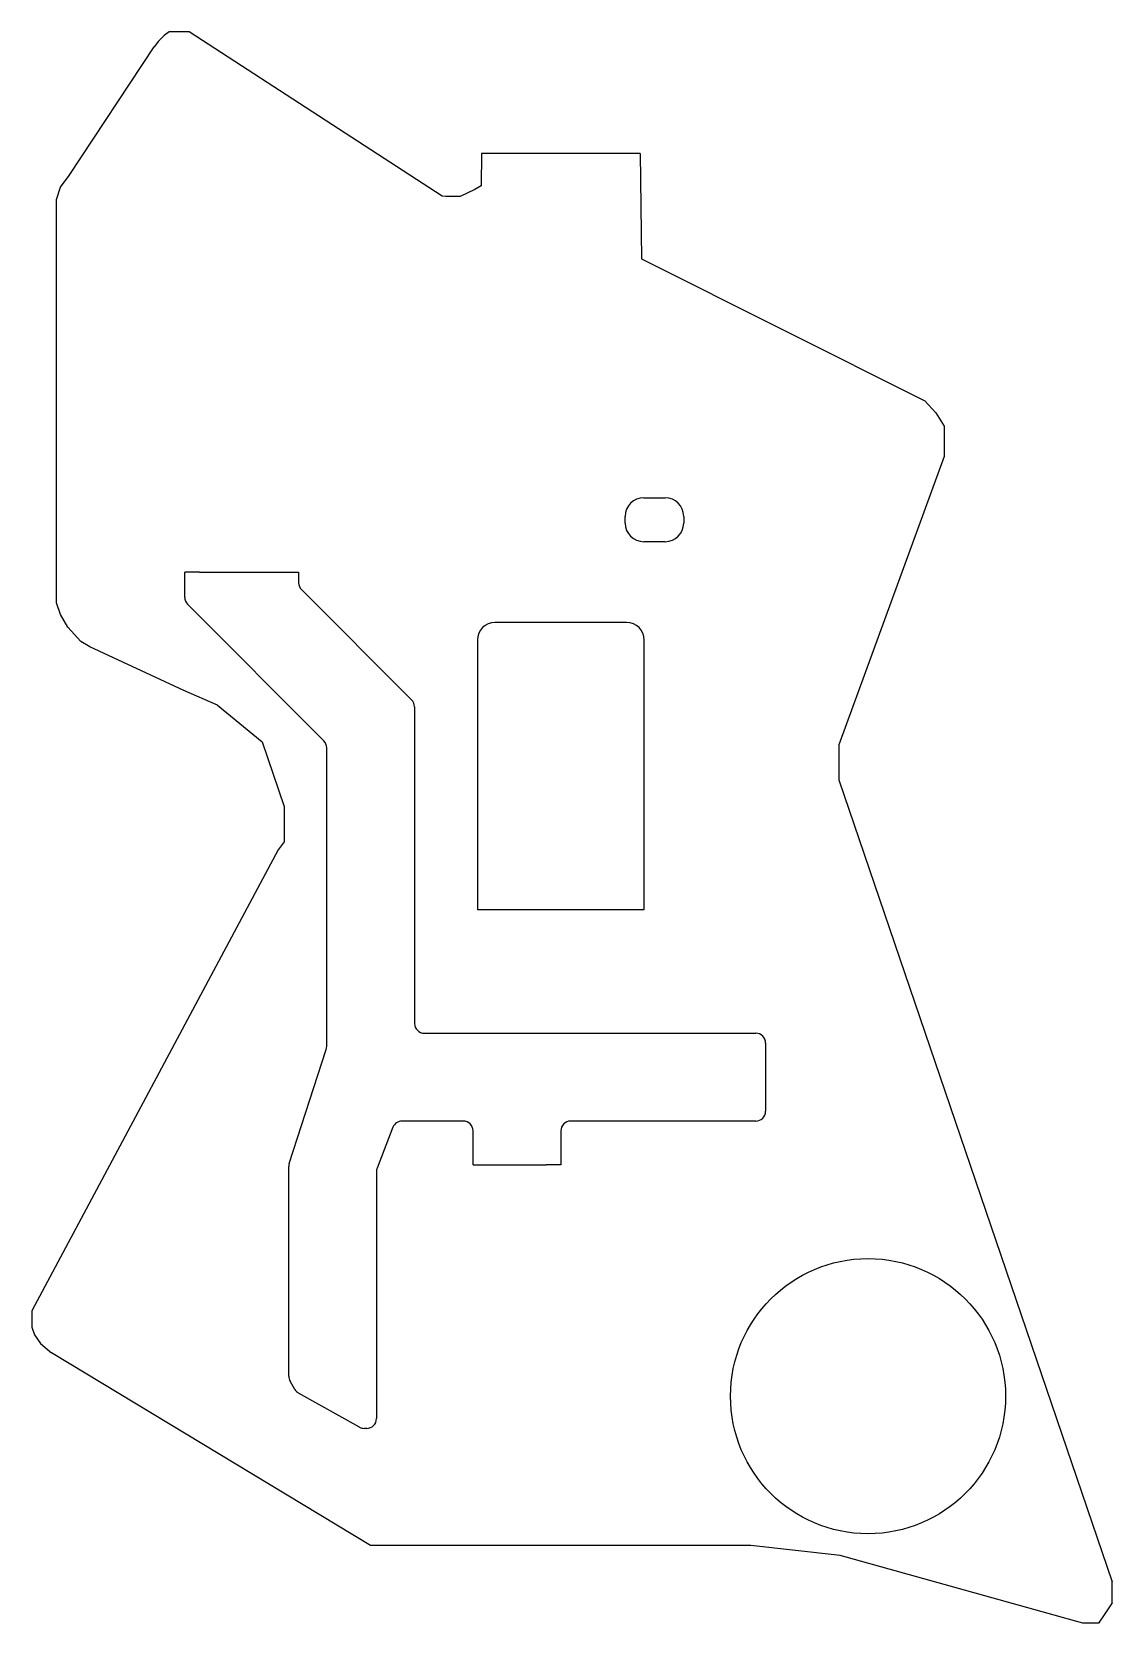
# Model space of a CAD drawing. Header units: millimetres. Extents: x 44 to 413, y 43 to 587.
import ezdxf

# ---------------------------------------------------------------- set-up
doc = ezdxf.new("R2010")
doc.units = ezdxf.units.MM
doc.layers.add('Fillet068', color=7, linetype='CONTINUOUS')

msp = doc.modelspace()

# ---------------------------------------------------------------- linework, layer by layer
at = {"layer": 'Fillet068'}
for p, q in [((57, 538), (85.9748, 581.98)), ((57, 538, 7), (85.9748, 581.98, 7)), ((57, 538), (85.9748, 581.98)), ((57, 538, 7), (85.9748, 581.98, 7)), ((87.4848, 583.86), (85.9748, 581.98)), ((87.4848, 583.86, 7), (85.9748, 581.98, 7)), ((87.4848, 583.86), (85.9748, 581.98)), ((87.4848, 583.86, 7), (85.9748, 581.98, 7)), ((85.9748, 581.98, 7), (85.9748, 581.98)), ((85.9748, 581.98, 7), (85.9748, 581.98)), ((89.4748, 585.83), (87.4848, 583.86)), ((89.4748, 585.83, 7), (87.4848, 583.86, 7)), ((89.4748, 585.83), (87.4848, 583.86)), ((89.4748, 585.83, 7), (87.4848, 583.86, 7)), ((87.4848, 583.86, 7), (87.4848, 583.86)), ((87.4848, 583.86, 7), (87.4848, 583.86)), ((91.1348, 587.073), (89.4748, 585.83)), ((91.1348, 587.073, 7), (89.4748, 585.83, 7)), ((91.1348, 587.073), (89.4748, 585.83)), ((91.1348, 587.073, 7), (89.4748, 585.83, 7)), ((89.4748, 585.83, 7), (89.4748, 585.83)), ((89.4748, 585.83, 7), (89.4748, 585.83)), ((97.9865, 587.073), (91.1348, 587.073)), ((97.9865, 587.073, 7), (91.1348, 587.073, 7)), ((91.1348, 587.073, 7), (91.1348, 587.073)), ((97.9865, 587.073), (91.1348, 587.073)), ((91.1348, 587.073, 7), (91.1348, 587.073)), ((97.9865, 587.073, 7), (91.1348, 587.073, 7)), ((184.499, 530.912), (97.9865, 587.073)), ((184.499, 530.912, 7), (97.9865, 587.073, 7)), ((97.9865, 587.073, 7), (97.9865, 587.073)), ((184.499, 530.912), (97.9865, 587.073)), ((97.9865, 587.073, 7), (97.9865, 587.073)), ((184.499, 530.912, 7), (97.9865, 587.073, 7)), ((197.848, 545.5), (197.726, 534.521)), ((197.848, 545.5, 7), (197.726, 534.521, 7)), ((197.848, 545.5), (197.726, 534.521)), ((197.848, 545.5, 7), (197.726, 534.521, 7)), ((252.15, 545.5), (197.848, 545.5)), ((252.15, 545.5, 7), (197.848, 545.5, 7)), ((197.848, 545.5, 7), (197.848, 545.5)), ((252.15, 545.5), (197.848, 545.5)), ((197.848, 545.5, 7), (197.848, 545.5)), ((252.15, 545.5, 7), (197.848, 545.5, 7)), ((252.15, 545.5), (252.536, 509.5)), ((252.15, 545.5, 7), (252.536, 509.5, 7)), ((252.15, 545.5), (252.536, 509.5)), ((252.15, 545.5, 7), (252.15, 545.5)), ((252.15, 545.5, 7), (252.15, 545.5)), ((252.15, 545.5, 7), (252.536, 509.5, 7)), ((52.6, 529.8), (54, 534)), ((52.6, 529.8, 7), (54, 534, 7)), ((52.6, 529.8), (54, 534)), ((52.6, 529.8, 7), (54, 534, 7)), ((54, 534), (57, 538)), ((54, 534, 7), (57, 538, 7)), ((54, 534), (57, 538)), ((54, 534, 7), (57, 538, 7)), ((54, 534, 7), (54, 534)), ((54, 534, 7), (54, 534)), ((57, 538, 7), (57, 538)), ((57, 538, 7), (57, 538)), ((195.596, 533.25), (190.601, 530.784)), ((195.596, 533.25, 7), (190.601, 530.784, 7)), ((195.596, 533.25), (190.601, 530.784)), ((195.596, 533.25, 7), (190.601, 530.784, 7)), ((197.726, 534.521), (195.596, 533.25)), ((197.726, 534.521, 7), (195.596, 533.25, 7)), ((197.726, 534.521), (195.596, 533.25)), ((197.726, 534.521, 7), (195.596, 533.25, 7)), ((195.596, 533.25, 7), (195.596, 533.25)), ((195.596, 533.25, 7), (195.596, 533.25)), ((197.726, 534.521, 7), (197.726, 534.521)), ((197.726, 534.521, 7), (197.726, 534.521)), ((52.6, 392), (52.6, 529.8)), ((52.6, 529.8, 7), (52.6, 529.8)), ((52.6, 392, 7), (52.6, 529.8, 7)), ((52.6, 529.8, 7), (52.6, 529.8)), ((52.6, 392), (52.6, 529.8)), ((52.6, 392, 7), (52.6, 529.8, 7)), ((185.731, 530.784), (184.499, 530.912)), ((185.731, 530.784, 7), (184.499, 530.912, 7)), ((184.499, 530.912, 7), (184.499, 530.912)), ((185.731, 530.784), (184.499, 530.912)), ((184.499, 530.912, 7), (184.499, 530.912)), ((185.731, 530.784, 7), (184.499, 530.912, 7)), ((190.601, 530.784), (185.731, 530.784)), ((190.601, 530.784, 7), (185.731, 530.784, 7)), ((185.731, 530.784, 7), (185.731, 530.784)), ((190.601, 530.784), (185.731, 530.784)), ((185.731, 530.784, 7), (185.731, 530.784)), ((190.601, 530.784, 7), (185.731, 530.784, 7)), ((190.601, 530.784, 7), (190.601, 530.784)), ((190.601, 530.784, 7), (190.601, 530.784)), ((252.536, 509.5), (349.402, 461.057)), ((252.536, 509.5, 7), (252.536, 509.5)), ((252.536, 509.5, 7), (349.402, 461.057, 7)), ((252.536, 509.5), (349.402, 461.057)), ((252.536, 509.5, 7), (252.536, 509.5)), ((252.536, 509.5, 7), (349.402, 461.057, 7)), ((349.402, 461.057), (353.186, 456.92)), ((349.402, 461.057, 7), (349.402, 461.057)), ((349.402, 461.057, 7), (353.186, 456.92, 7)), ((349.402, 461.057), (353.186, 456.92)), ((349.402, 461.057, 7), (349.402, 461.057)), ((349.402, 461.057, 7), (353.186, 456.92, 7)), ((353.186, 456.92), (355.987, 452.42)), ((353.186, 456.92, 7), (353.186, 456.92)), ((353.186, 456.92, 7), (355.987, 452.42, 7)), ((353.186, 456.92), (355.987, 452.42)), ((353.186, 456.92, 7), (353.186, 456.92)), ((353.186, 456.92, 7), (355.987, 452.42, 7)), ((355.987, 452.42), (355.987, 442.02)), ((355.987, 452.42, 7), (355.987, 452.42)), ((355.987, 452.42, 7), (355.987, 442.02, 7)), ((355.987, 452.42), (355.987, 442.02)), ((355.987, 452.42, 7), (355.987, 452.42)), ((355.987, 452.42, 7), (355.987, 442.02, 7)), ((355.987, 442.02), (320, 343.5)), ((355.987, 442.02, 7), (320, 343.5, 7)), ((355.987, 442.02), (320, 343.5)), ((355.987, 442.02, 7), (320, 343.5, 7)), ((355.987, 442.02, 7), (355.987, 442.02)), ((355.987, 442.02, 7), (355.987, 442.02)), ((253.35, 427.9), (260.65, 427.9)), ((253.35, 427.9, 7), (253.35, 427.9)), ((253.35, 427.9, 7), (260.65, 427.9, 7)), ((253.35, 427.9, 7), (253.35, 427.9)), ((253.35, 427.9), (260.65, 427.9)), ((253.35, 427.9, 7), (260.65, 427.9, 7)), ((260.65, 427.9, 7), (260.65, 427.9)), ((260.65, 427.9, 7), (260.65, 427.9)), ((247, 419.25), (247, 421.55)), ((247, 419.25, 7), (247, 421.55, 7)), ((247, 421.55, 7), (247, 421.55)), ((247, 419.25), (247, 421.55)), ((247, 421.55, 7), (247, 421.55)), ((247, 419.25, 7), (247, 421.55, 7)), ((247, 419.25, 7), (247, 419.25)), ((247, 419.25, 7), (247, 419.25)), ((267, 421.55), (267, 419.25)), ((267, 421.55, 7), (267, 421.55)), ((267, 421.55, 7), (267, 419.25, 7)), ((267, 421.55, 7), (267, 421.55)), ((267, 421.55), (267, 419.25)), ((267, 421.55, 7), (267, 419.25, 7)), ((267, 419.25, 7), (267, 419.25)), ((267, 419.25, 7), (267, 419.25)), ((260.65, 412.9), (253.35, 412.9)), ((253.35, 412.9, 7), (253.35, 412.9)), ((260.65, 412.9, 7), (253.35, 412.9, 7)), ((253.35, 412.9, 7), (253.35, 412.9)), ((260.65, 412.9), (253.35, 412.9)), ((260.65, 412.9, 7), (253.35, 412.9, 7)), ((260.65, 412.9, 7), (260.65, 412.9)), ((260.65, 412.9, 7), (260.65, 412.9)), ((101.467, 402.5), (96.4674, 402.5)), ((96.4674, 397.5), (96.4674, 402.5)), ((96.4674, 402.5), (96.4674, 402.5, 7)), ((101.467, 402.5), (96.4674, 402.5)), ((101.467, 402.5, 7), (96.4674, 402.5, 7)), ((96.4674, 402.5), (96.4674, 402.5, 7)), ((96.4674, 397.5), (96.4674, 402.5)), ((96.4674, 397.5, 7), (96.4674, 402.5, 7)), ((101.467, 402.5, 7), (96.4674, 402.5, 7)), ((96.4674, 397.5, 7), (96.4674, 402.5, 7)), ((101.467, 402.5), (130.4, 402.5)), ((101.467, 402.5), (101.467, 402.5, 7)), ((101.467, 402.5), (130.4, 402.5)), ((101.467, 402.5, 7), (130.4, 402.5, 7)), ((101.467, 402.5), (101.467, 402.5, 7)), ((101.467, 402.5, 7), (130.4, 402.5, 7)), ((130.4, 402.5), (135.4, 402.5)), ((130.4, 402.5), (130.4, 402.5, 7)), ((130.4, 402.5), (135.4, 402.5)), ((130.4, 402.5, 7), (135.4, 402.5, 7)), ((130.4, 402.5), (130.4, 402.5, 7)), ((130.4, 402.5, 7), (135.4, 402.5, 7)), ((135.4, 402.5), (135.4, 398.888)), ((135.4, 402.5), (135.4, 398.888)), ((135.4, 402.5), (135.4, 402.5, 7)), ((135.4, 402.5, 7), (135.4, 398.888, 7)), ((135.4, 402.5), (135.4, 402.5, 7)), ((135.4, 402.5, 7), (135.4, 398.888, 7)), ((96.4674, 393.885), (96.4674, 397.5)), ((96.4674, 397.5), (96.4674, 397.5, 7)), ((96.4674, 393.885), (96.4674, 397.5)), ((96.4674, 397.5), (96.4674, 397.5, 7)), ((96.4674, 393.885, 7), (96.4674, 397.5, 7)), ((96.4674, 393.885, 7), (96.4674, 397.5, 7)), ((135.4, 398.888), (135.4, 398.888, 7)), ((135.4, 398.888), (135.4, 398.888, 7)), ((54, 388), (52.6, 392)), ((52.6, 392, 7), (52.6, 392)), ((54, 388, 7), (52.6, 392, 7)), ((52.6, 392, 7), (52.6, 392)), ((54, 388), (52.6, 392)), ((54, 388, 7), (52.6, 392, 7)), ((96.4674, 393.885), (96.4674, 393.885, 7)), ((96.4674, 393.885), (96.4674, 393.885, 7)), ((144.012, 344.82), (97.4452, 391.519)), ((97.4452, 391.519), (97.4452, 391.519, 7)), ((144.012, 344.82), (97.4452, 391.519)), ((97.4452, 391.519), (97.4452, 391.519, 7)), ((144.012, 344.82, 7), (97.4452, 391.519, 7)), ((144.012, 344.82, 7), (97.4452, 391.519, 7)), ((136.381, 396.519), (174.019, 358.885)), ((136.381, 396.519), (174.019, 358.885)), ((136.381, 396.519), (136.381, 396.519, 7)), ((136.381, 396.519, 7), (174.019, 358.885, 7)), ((136.381, 396.519), (136.381, 396.519, 7)), ((136.381, 396.519, 7), (174.019, 358.885, 7)), ((56.5, 383.7), (54, 388)), ((54, 388, 7), (54, 388)), ((56.5, 383.7, 7), (54, 388, 7)), ((54, 388, 7), (54, 388)), ((56.5, 383.7), (54, 388)), ((56.5, 383.7, 7), (54, 388, 7)), ((61, 378.8), (56.5, 383.7)), ((56.5, 383.7, 7), (56.5, 383.7)), ((61, 378.8, 7), (56.5, 383.7, 7)), ((56.5, 383.7, 7), (56.5, 383.7)), ((61, 378.8), (56.5, 383.7)), ((61, 378.8, 7), (56.5, 383.7, 7)), ((247.5, 385.3), (202.5, 385.3)), ((247.5, 385.3), (202.5, 385.3)), ((202.5, 385.3), (202.5, 385.3, 7)), ((247.5, 385.3, 7), (202.5, 385.3, 7)), ((202.5, 385.3), (202.5, 385.3, 7)), ((247.5, 385.3, 7), (202.5, 385.3, 7)), ((247.5, 385.3), (247.5, 385.3, 7)), ((247.5, 385.3), (247.5, 385.3, 7)), ((64, 377), (61, 378.8)), ((61, 378.8, 7), (61, 378.8)), ((64, 377, 7), (61, 378.8, 7)), ((61, 378.8, 7), (61, 378.8)), ((64, 377), (61, 378.8)), ((64, 377, 7), (61, 378.8, 7)), ((96.1282, 362.119), (64, 377)), ((64, 377, 7), (64, 377)), ((96.1282, 362.119, 7), (64, 377, 7)), ((64, 377, 7), (64, 377)), ((96.1282, 362.119), (64, 377)), ((96.1282, 362.119, 7), (64, 377, 7)), ((196.5, 379.3), (196.5, 287.3)), ((196.5, 379.3), (196.5, 379.3, 7)), ((196.5, 379.3), (196.5, 287.3)), ((196.5, 379.3), (196.5, 379.3, 7)), ((196.5, 379.3, 7), (196.5, 287.3, 7)), ((196.5, 379.3, 7), (196.5, 287.3, 7)), ((253.5, 287.3), (253.5, 379.3)), ((253.5, 379.3), (253.5, 379.3, 7)), ((253.5, 287.3), (253.5, 379.3)), ((253.5, 379.3), (253.5, 379.3, 7)), ((253.5, 287.3, 7), (253.5, 379.3, 7)), ((253.5, 287.3, 7), (253.5, 379.3, 7)), ((107.659, 357.048), (96.1282, 362.119)), ((96.1282, 362.119, 7), (96.1282, 362.119)), ((107.659, 357.048, 7), (96.1282, 362.119, 7)), ((96.1282, 362.119, 7), (96.1282, 362.119)), ((107.659, 357.048), (96.1282, 362.119)), ((107.659, 357.048, 7), (96.1282, 362.119, 7)), ((174.019, 358.885), (174.019, 358.885, 7)), ((174.019, 358.885), (174.019, 358.885, 7)), ((107.659, 357.048), (122.894, 344.497)), ((107.659, 357.048, 7), (107.659, 357.048)), ((107.659, 357.048, 7), (122.894, 344.497, 7)), ((107.659, 357.048), (122.894, 344.497)), ((107.659, 357.048, 7), (107.659, 357.048)), ((107.659, 357.048, 7), (122.894, 344.497, 7)), ((175, 356.516), (175, 248.35)), ((175, 356.516), (175, 248.35)), ((175, 356.516), (175, 356.516, 7)), ((175, 356.516, 7), (175, 248.35, 7)), ((175, 356.516), (175, 356.516, 7)), ((175, 356.516, 7), (175, 248.35, 7)), ((122.894, 344.497), (130.394, 322.397)), ((122.894, 344.497, 7), (122.894, 344.497)), ((122.894, 344.497, 7), (130.394, 322.397, 7)), ((122.894, 344.497), (130.394, 322.397)), ((122.894, 344.497, 7), (122.894, 344.497)), ((122.894, 344.497, 7), (130.394, 322.397, 7)), ((144.012, 344.82), (144.012, 344.82, 7)), ((144.012, 344.82), (144.012, 344.82, 7)), ((320, 343.5), (320, 331.5)), ((320, 343.5, 7), (320, 343.5)), ((320, 343.5, 7), (320, 331.5, 7)), ((320, 343.5), (320, 331.5)), ((320, 343.5, 7), (320, 343.5)), ((320, 343.5, 7), (320, 331.5, 7)), ((144.989, 240.499), (144.989, 342.455)), ((144.989, 342.455), (144.989, 342.455, 7)), ((144.989, 240.499), (144.989, 342.455)), ((144.989, 342.455), (144.989, 342.455, 7)), ((144.989, 240.499, 7), (144.989, 342.455, 7)), ((144.989, 240.499, 7), (144.989, 342.455, 7)), ((320, 331.5), (413.447, 57.5962)), ((320, 331.5, 7), (320, 331.5)), ((320, 331.5, 7), (413.447, 57.5962, 7)), ((320, 331.5), (413.447, 57.5962)), ((320, 331.5, 7), (320, 331.5)), ((320, 331.5, 7), (413.447, 57.5962, 7)), ((130.394, 322.397), (130.394, 310.397)), ((130.394, 322.397, 7), (130.394, 322.397)), ((130.394, 322.397, 7), (130.394, 310.397, 7)), ((130.394, 322.397), (130.394, 310.397)), ((130.394, 322.397, 7), (130.394, 322.397)), ((130.394, 322.397, 7), (130.394, 310.397, 7)), ((130.394, 310.397), (128.394, 307.697)), ((130.394, 310.397, 7), (128.394, 307.697, 7)), ((130.394, 310.397), (128.394, 307.697)), ((130.394, 310.397, 7), (128.394, 307.697, 7)), ((130.394, 310.397, 7), (130.394, 310.397)), ((130.394, 310.397, 7), (130.394, 310.397)), ((128.394, 307.697), (44.2002, 150.2)), ((128.394, 307.697, 7), (44.2002, 150.2, 7)), ((128.394, 307.697), (44.2002, 150.2)), ((128.394, 307.697, 7), (44.2002, 150.2, 7)), ((128.394, 307.697, 7), (128.394, 307.697)), ((128.394, 307.697, 7), (128.394, 307.697)), ((196.5, 287.3), (253.5, 287.3)), ((196.5, 287.3), (196.5, 287.3, 7)), ((196.5, 287.3), (196.5, 287.3, 7)), ((196.5, 287.3), (253.5, 287.3)), ((196.5, 287.3, 7), (253.5, 287.3, 7)), ((196.5, 287.3, 7), (253.5, 287.3, 7)), ((253.5, 287.3), (253.5, 287.3, 7)), ((253.5, 287.3), (253.5, 287.3, 7)), ((175, 248.35), (175, 248.35, 7)), ((175, 248.35), (175, 248.35, 7)), ((178.35, 245), (290, 245)), ((178.35, 245), (290, 245)), ((178.35, 245), (178.35, 245, 7)), ((178.35, 245, 7), (290, 245, 7)), ((178.35, 245), (178.35, 245, 7)), ((178.35, 245, 7), (290, 245, 7)), ((290, 245), (291.65, 245)), ((290, 245), (291.65, 245)), ((290, 245), (290, 245, 7)), ((290, 245, 7), (291.65, 245, 7)), ((290, 245), (290, 245, 7)), ((290, 245, 7), (291.65, 245, 7)), ((291.65, 245), (291.65, 245, 7)), ((291.65, 245), (291.65, 245, 7)), ((132.164, 200.532), (144.825, 239.463)), ((132.164, 200.532), (144.825, 239.463)), ((132.164, 200.532, 7), (144.825, 239.463, 7)), ((132.164, 200.532, 7), (144.825, 239.463, 7)), ((144.825, 239.463), (144.825, 239.463, 7)), ((144.825, 239.463), (144.825, 239.463, 7)), ((144.989, 240.499), (144.989, 240.499, 7)), ((144.989, 240.499), (144.989, 240.499, 7)), ((295, 241.65), (295, 218.35)), ((295, 241.65), (295, 218.35)), ((295, 241.65), (295, 241.65, 7)), ((295, 241.65, 7), (295, 218.35, 7)), ((295, 241.65), (295, 241.65, 7)), ((295, 241.65, 7), (295, 218.35, 7)), ((295, 218.35), (295, 218.35, 7)), ((295, 218.35), (295, 218.35, 7)), ((167.63, 212.862), (162.227, 198.945)), ((167.63, 212.862), (162.227, 198.945)), ((167.63, 212.862, 7), (162.227, 198.945, 7)), ((167.63, 212.862, 7), (162.227, 198.945, 7)), ((167.63, 212.862), (167.63, 212.862, 7)), ((167.63, 212.862), (167.63, 212.862, 7)), ((191.65, 215), (170.753, 215)), ((191.65, 215), (170.753, 215)), ((170.753, 215), (170.753, 215, 7)), ((191.65, 215, 7), (170.753, 215, 7)), ((170.753, 215), (170.753, 215, 7)), ((191.65, 215, 7), (170.753, 215, 7)), ((191.65, 215), (191.65, 215, 7)), ((191.65, 215), (191.65, 215, 7)), ((290, 215), (228.35, 215)), ((228.35, 215), (228.35, 215, 7)), ((290, 215), (228.35, 215)), ((228.35, 215), (228.35, 215, 7)), ((290, 215, 7), (228.35, 215, 7)), ((290, 215, 7), (228.35, 215, 7)), ((291.65, 215), (290, 215)), ((290, 215), (290, 215, 7)), ((291.65, 215), (290, 215)), ((290, 215), (290, 215, 7)), ((291.65, 215, 7), (290, 215, 7)), ((291.65, 215, 7), (290, 215, 7)), ((291.65, 215), (291.65, 215, 7)), ((291.65, 215), (291.65, 215, 7)), ((195, 200), (195, 211.65)), ((195, 200), (195, 211.65)), ((195, 211.65), (195, 211.65, 7)), ((195, 200, 7), (195, 211.65, 7)), ((195, 211.65), (195, 211.65, 7)), ((195, 200, 7), (195, 211.65, 7)), ((225, 211.65), (225, 200)), ((225, 211.65), (225, 200)), ((225, 211.65), (225, 211.65, 7)), ((225, 211.65, 7), (225, 200, 7)), ((225, 211.65), (225, 211.65, 7)), ((225, 211.65, 7), (225, 200, 7)), ((132, 127.812), (132, 199.496)), ((132, 127.812), (132, 199.496)), ((132, 199.496), (132, 199.496, 7)), ((132, 127.812, 7), (132, 199.496, 7)), ((132, 199.496), (132, 199.496, 7)), ((132, 127.812, 7), (132, 199.496, 7)), ((132.164, 200.532), (132.164, 200.532, 7)), ((132.164, 200.532), (132.164, 200.532, 7)), ((162, 197.733), (162, 115)), ((162, 197.733), (162, 197.733, 7)), ((162, 197.733), (162, 115)), ((162, 197.733), (162, 197.733, 7)), ((162, 197.733, 7), (162, 115, 7)), ((162, 197.733, 7), (162, 115, 7)), ((162.227, 198.945), (162.227, 198.945, 7)), ((162.227, 198.945), (162.227, 198.945, 7)), ((195, 200), (200, 200)), ((195, 200), (195, 200, 7)), ((195, 200), (200, 200)), ((195, 200, 7), (200, 200, 7)), ((195, 200), (195, 200, 7)), ((195, 200, 7), (200, 200, 7)), ((200, 200), (220, 200)), ((200, 200), (200, 200, 7)), ((200, 200), (220, 200)), ((200, 200, 7), (220, 200, 7)), ((200, 200), (200, 200, 7)), ((200, 200, 7), (220, 200, 7)), ((225, 200), (220, 200)), ((220, 200), (220, 200, 7)), ((225, 200), (220, 200)), ((225, 200, 7), (220, 200, 7)), ((220, 200), (220, 200, 7)), ((225, 200, 7), (220, 200, 7)), ((225, 200), (225, 200, 7)), ((225, 200), (225, 200, 7)), ((44.2002, 150.2), (44.2002, 148.6)), ((44.2002, 150.2, 7), (44.2002, 148.6, 7)), ((44.2002, 150.2), (44.2002, 148.6)), ((44.2002, 150.2, 7), (44.2002, 150.2)), ((44.2002, 150.2, 7), (44.2002, 150.2)), ((44.2002, 150.2, 7), (44.2002, 148.6, 7)), ((44.2002, 148.6), (44.2002, 144.6)), ((44.2002, 148.6, 7), (44.2002, 144.6, 7)), ((44.2002, 148.6), (44.2002, 144.6)), ((44.2002, 148.6, 7), (44.2002, 148.6)), ((44.2002, 148.6, 7), (44.2002, 148.6)), ((44.2002, 148.6, 7), (44.2002, 144.6, 7)), ((44.2002, 144.6), (45.1102, 141.95)), ((44.2002, 144.6, 7), (45.1102, 141.95, 7)), ((44.2002, 144.6), (45.1102, 141.95)), ((44.2002, 144.6, 7), (44.2002, 144.6)), ((44.2002, 144.6, 7), (44.2002, 144.6)), ((44.2002, 144.6, 7), (45.1102, 141.95, 7)), ((45.1102, 141.95), (47.2242, 138.987)), ((45.1102, 141.95, 7), (47.2242, 138.987, 7)), ((45.1102, 141.95), (47.2242, 138.987)), ((45.1102, 141.95, 7), (45.1102, 141.95)), ((45.1102, 141.95, 7), (45.1102, 141.95)), ((45.1102, 141.95, 7), (47.2242, 138.987, 7)), ((47.2242, 138.987), (50.9702, 135.84)), ((47.2242, 138.987, 7), (50.9702, 135.84, 7)), ((47.2242, 138.987), (50.9702, 135.84)), ((47.2242, 138.987, 7), (47.2242, 138.987)), ((47.2242, 138.987, 7), (47.2242, 138.987)), ((47.2242, 138.987, 7), (50.9702, 135.84, 7)), ((160, 70.0001), (50.9702, 135.84)), ((160, 70.0001, 7), (50.9702, 135.84, 7)), ((50.9702, 135.84, 7), (50.9702, 135.84)), ((160, 70.0001), (50.9702, 135.84)), ((50.9702, 135.84, 7), (50.9702, 135.84)), ((160, 70.0001, 7), (50.9702, 135.84, 7)), ((132, 127.812), (132, 127.812, 7)), ((132, 127.812), (132, 127.812, 7)), ((134.117, 123.313), (132.466, 126.108)), ((134.117, 123.313), (132.466, 126.108)), ((132.466, 126.108), (132.466, 126.108, 7)), ((134.117, 123.313, 7), (132.466, 126.108, 7)), ((132.466, 126.108), (132.466, 126.108, 7)), ((134.117, 123.313, 7), (132.466, 126.108, 7)), ((134.117, 123.313), (134.117, 123.313, 7)), ((134.117, 123.313), (134.117, 123.313, 7)), ((156.238, 110.426), (135.366, 122.093)), ((156.238, 110.426), (135.366, 122.093)), ((135.366, 122.093), (135.366, 122.093, 7)), ((156.238, 110.426, 7), (135.366, 122.093, 7)), ((135.366, 122.093), (135.366, 122.093, 7)), ((156.238, 110.426, 7), (135.366, 122.093, 7)), ((377, 121), (377, 121, 7)), ((377, 121), (377, 121, 7)), ((162, 115), (162, 113.35)), ((162, 115), (162, 115, 7)), ((162, 115), (162, 113.35)), ((162, 115), (162, 115, 7)), ((162, 115, 7), (162, 113.35, 7)), ((162, 115, 7), (162, 113.35, 7)), ((156.238, 110.426), (156.238, 110.426, 7)), ((156.238, 110.426), (156.238, 110.426, 7)), ((158.65, 110), (157.873, 110)), ((158.65, 110), (157.873, 110)), ((157.873, 110), (157.873, 110, 7)), ((158.65, 110, 7), (157.873, 110, 7)), ((157.873, 110), (157.873, 110, 7)), ((158.65, 110, 7), (157.873, 110, 7)), ((158.65, 110), (158.65, 110, 7)), ((158.65, 110), (158.65, 110, 7)), ((162, 113.35), (162, 113.35, 7)), ((162, 113.35), (162, 113.35, 7)), ((290, 70.0001), (160, 70.0001)), ((290, 70.0001, 7), (160, 70.0001, 7)), ((160, 70.0001, 7), (160, 70.0001)), ((290, 70.0001), (160, 70.0001)), ((160, 70.0001, 7), (160, 70.0001)), ((290, 70.0001, 7), (160, 70.0001, 7)), ((320.445, 66.6106), (290, 70.0001)), ((320.445, 66.6106, 7), (290, 70.0001, 7)), ((290, 70.0001, 7), (290, 70.0001)), ((320.445, 66.6106), (290, 70.0001)), ((290, 70.0001, 7), (290, 70.0001)), ((320.445, 66.6106, 7), (290, 70.0001, 7)), ((403.447, 43.4657), (320.445, 66.6106)), ((403.447, 43.4657, 7), (320.445, 66.6106, 7)), ((320.445, 66.6106, 7), (320.445, 66.6106)), ((403.447, 43.4657), (320.445, 66.6106)), ((320.445, 66.6106, 7), (320.445, 66.6106)), ((403.447, 43.4657, 7), (320.445, 66.6106, 7)), ((413.447, 50.3962), (413.447, 57.5962)), ((413.447, 57.5962, 7), (413.447, 57.5962)), ((413.447, 50.3962, 7), (413.447, 57.5962, 7)), ((413.447, 57.5962, 7), (413.447, 57.5962)), ((413.447, 50.3962), (413.447, 57.5962)), ((413.447, 50.3962, 7), (413.447, 57.5962, 7)), ((413.447, 50.3962), (410.947, 46.6962)), ((413.447, 50.3962, 7), (410.947, 46.6962, 7)), ((413.447, 50.3962), (410.947, 46.6962)), ((413.447, 50.3962, 7), (410.947, 46.6962, 7)), ((413.447, 50.3962, 7), (413.447, 50.3962)), ((413.447, 50.3962, 7), (413.447, 50.3962)), ((410.947, 46.6962), (408.821, 43.4657)), ((410.947, 46.6962, 7), (408.821, 43.4657, 7)), ((410.947, 46.6962), (408.821, 43.4657)), ((410.947, 46.6962, 7), (408.821, 43.4657, 7)), ((410.947, 46.6962, 7), (410.947, 46.6962)), ((410.947, 46.6962, 7), (410.947, 46.6962)), ((408.821, 43.4657), (403.447, 43.4657)), ((408.821, 43.4657, 7), (403.447, 43.4657, 7)), ((403.447, 43.4657, 7), (403.447, 43.4657)), ((408.821, 43.4657), (403.447, 43.4657)), ((403.447, 43.4657, 7), (403.447, 43.4657)), ((408.821, 43.4657, 7), (403.447, 43.4657, 7)), ((408.821, 43.4657, 7), (408.821, 43.4657)), ((408.821, 43.4657, 7), (408.821, 43.4657))]:
    msp.add_line(p, q, dxfattribs=at)
msp.add_circle((330, 121), 47, dxfattribs=at)
msp.add_circle((330, 121), 47, dxfattribs=at)
msp.add_circle((330, 121), 47, dxfattribs=at)
msp.add_circle((330, 121), 47, dxfattribs=at)
for centre, radius, start, end in [((253.35, 421.55), 6.35, 90, 180), ((253.35, 421.55, 7), 6.35, 90, 180), ((253.35, 421.55), 6.35, 90, 180), ((253.35, 421.55, 7), 6.35, 90, 180), ((260.65, 421.55), 6.35, 0, 90), ((260.65, 421.55, 7), 6.35, 0, 90), ((260.65, 421.55), 6.35, 0, 90), ((260.65, 421.55, 7), 6.35, 0, 90), ((253.35, 419.25), 6.35, 180, -90), ((253.35, 419.25, 7), 6.35, 180, -90), ((253.35, 419.25), 6.35, 180, -90), ((253.35, 419.25, 7), 6.35, 180, -90), ((260.65, 419.25), 6.35, -90, 0), ((260.65, 419.25, 7), 6.35, -90, 0), ((260.65, 419.25), 6.35, -90, 0), ((260.65, 419.25, 7), 6.35, -90, 0), ((138.75, 398.888), 3.35, 180, -134.997), ((138.75, 398.888), 3.35, 180, -134.997), ((138.75, 398.888, 7), 3.35, 180, -134.997), ((138.75, 398.888, 7), 3.35, 180, -134.997), ((99.8174, 393.885), 3.35, 180, -135.082), ((99.8174, 393.885), 3.35, 180, -135.082), ((99.8174, 393.885, 7), 3.35, 180, -135.082), ((99.8174, 393.885, 7), 3.35, 180, -135.082), ((202.5, 379.3), 6, 90, 180), ((202.5, 379.3), 6, 90, 180), ((202.5, 379.3, 7), 6, 90, 180), ((202.5, 379.3, 7), 6, 90, 180), ((247.5, 379.3), 6, 0, 90), ((247.5, 379.3), 6, 0, 90), ((247.5, 379.3, 7), 6, 0, 90), ((247.5, 379.3, 7), 6, 0, 90), ((171.65, 356.516), 3.35, 0, 45.0029), ((171.65, 356.516), 3.35, 0, 45.0029), ((171.65, 356.516, 7), 3.35, 0, 45.0029), ((171.65, 356.516, 7), 3.35, 0, 45.0029), ((141.639, 342.455), 3.35, 0, 44.9183), ((141.639, 342.455), 3.35, 0, 44.9183), ((141.639, 342.455, 7), 3.35, 0, 44.9183), ((141.639, 342.455, 7), 3.35, 0, 44.9183), ((178.35, 248.35), 3.35, 180, -90), ((178.35, 248.35), 3.35, 180, -90), ((178.35, 248.35, 7), 3.35, 180, -90), ((178.35, 248.35, 7), 3.35, 180, -90), ((291.65, 241.65), 3.35, 0, 90), ((291.65, 241.65), 3.35, 0, 90), ((291.65, 241.65, 7), 3.35, 0, 90), ((291.65, 241.65, 7), 3.35, 0, 90), ((141.639, 240.499), 3.35, -18.0153, 0), ((141.639, 240.499), 3.35, -18.0153, 0), ((141.639, 240.499, 7), 3.35, -18.0153, 0), ((141.639, 240.499, 7), 3.35, -18.0153, 0), ((291.65, 218.35), 3.35, -90, 0), ((291.65, 218.35), 3.35, -90, 0), ((291.65, 218.35, 7), 3.35, -90, 0), ((291.65, 218.35, 7), 3.35, -90, 0), ((170.753, 211.65), 3.35, 90, 158.783), ((170.753, 211.65), 3.35, 90, 158.783), ((170.753, 211.65, 7), 3.35, 90, 158.783), ((170.753, 211.65, 7), 3.35, 90, 158.783), ((191.65, 211.65), 3.35, 0, 90), ((191.65, 211.65), 3.35, 0, 90), ((191.65, 211.65, 7), 3.35, 0, 90), ((191.65, 211.65, 7), 3.35, 0, 90), ((228.35, 211.65), 3.35, 90, 180), ((228.35, 211.65), 3.35, 90, 180), ((228.35, 211.65, 7), 3.35, 90, 180), ((228.35, 211.65, 7), 3.35, 90, 180), ((135.35, 199.496), 3.35, 161.985, 180), ((135.35, 199.496), 3.35, 161.985, 180), ((135.35, 199.496, 7), 3.35, 161.985, 180), ((135.35, 199.496, 7), 3.35, 161.985, 180), ((165.35, 197.733), 3.35, 158.783, 180), ((165.35, 197.733), 3.35, 158.783, 180), ((165.35, 197.733, 7), 3.35, 158.783, 180), ((165.35, 197.733, 7), 3.35, 158.783, 180), ((135.35, 127.812), 3.35, -180, -149.424), ((135.35, 127.812), 3.35, -180, -149.424), ((135.35, 127.812, 7), 3.35, -180, -149.424), ((135.35, 127.812, 7), 3.35, -180, -149.424), ((137.001, 125.017), 3.35, -149.424, -119.205), ((137.001, 125.017), 3.35, -149.424, -119.205), ((137.001, 125.017, 7), 3.35, -149.424, -119.205), ((137.001, 125.017, 7), 3.35, -149.424, -119.205), ((157.873, 113.35), 3.35, -119.205, -90), ((157.873, 113.35), 3.35, -119.205, -90), ((157.873, 113.35, 7), 3.35, -119.205, -90), ((157.873, 113.35, 7), 3.35, -119.205, -90), ((158.65, 113.35), 3.35, -90, 0), ((158.65, 113.35), 3.35, -90, 0), ((158.65, 113.35, 7), 3.35, -90, 0), ((158.65, 113.35, 7), 3.35, -90, 0)]:
    msp.add_arc(centre, radius, start, end, dxfattribs=at)

doc.saveas('drawing.dxf')
